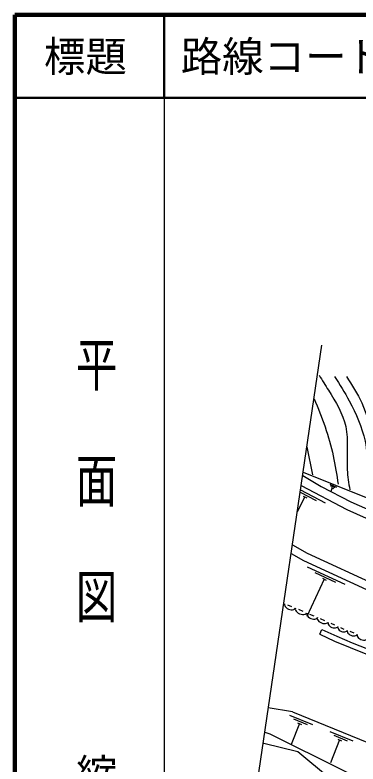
# Model space of a CAD drawing. Units: millimetres, scale not verified. Extents: x 40000 to 680000, y 20000 to 380000.
# Drawn here: x 40000 to 81388, y 289699 to 380000 of the extents above; entities that cross this region are included whole.
import ezdxf
from ezdxf.enums import TextEntityAlignment as Align

# ---------------------------------------------------------------- set-up
doc = ezdxf.new("R2010")
doc.units = ezdxf.units.MM
doc.header["$LTSCALE"] = 1000
for name, color, linetype, lineweight in [('M-BGD', 7, 'Continuous', 25), ('M-BMK-SRVR', 3, 'Continuous', 25), ('M-TTL', 2, 'Continuous', 140), ('M-TTL-BAND', 7, 'Continuous', 25), ('M-TTL-LINE', 7, 'Continuous', 50)]:
    doc.layers.add(name, color=color, linetype=linetype, lineweight=lineweight)
doc.layers.add('M-TTL-TXT', color=7, linetype='Continuous')
doc.styles.add('@ＭＳ ゴシック', font='')
doc.styles.add('ＭＳ ゴシック', font='')
doc.styles.get('@ＭＳ ゴシック').set_extended_font_data('@MS Gothic')
doc.styles.get('ＭＳ ゴシック').set_extended_font_data('MS Gothic')

msp = doc.modelspace()

# ---------------------------------------------------------------- linework, layer by layer
at = {"layer": 'M-BGD'}
for p, q in [((75218, 327925), (75884, 324552)), ((77972, 323423), (78808, 323088)), ((74410, 322472), (76321, 321476)), ((74448, 322734), (77434, 321178)), ((78620, 323008), (78052, 323236)), ((78283, 322988), (78109, 322554)), ((78132, 323048), (78433, 322928)), ((74986, 321890), (74060, 320114)), ((74764, 322005), (75207, 321774)), ((75252, 313485), (79791, 311388)), ((76168, 312786), (78665, 311633)), ((77312, 311983), (75228, 307471)), ((77085, 312088), (77539, 311878)), ((73416, 308644), (72913, 308856)), ((74782, 308100), (74243, 308328)), ((76089, 307518), (75586, 307730)), ((77379, 306974), (76876, 307186)), ((78607, 306429), (78139, 306624)), ((76762, 305355), (77025, 305928)), ((79731, 305929), (79299, 306109)), ((80914, 305467), (80446, 305662)), ((73472, 295998), (70559, 296487)), ((73134, 295596), (75913, 294465)), ((74335, 294567), (73314, 292059)), ((73619, 295129), (75240, 294469)), ((74103, 294662), (74566, 294473)), ((77973, 293626), (80751, 292495)), ((79173, 292597), (78053, 289846)), ((78457, 293159), (80078, 292499)), ((78942, 292692), (79405, 292503))]:
    msp.add_line(p, q, dxfattribs=at)
for points in [[(74710, 324500), (76940, 323154), (80507, 321304), (87487, 318254), (91520, 316988)], [(74764, 324867), (86456, 320190), (91520, 316988)], [(74526, 323257), (80050, 320378), (86684, 317428), (89301, 316721), (93152, 312313), (99420, 309944), (103414, 308782), (109562, 310244), (121955, 307719), (134502, 302536), (144222, 301207)], [(73469, 316125), (75252, 315137), (83835, 311173), (94038, 307424), (105170, 304066), (111494, 302077), (115968, 300851), (120739, 299996), (124290, 299185)], [(73313, 315068), (74800, 314244), (83452, 310248), (93721, 306475), (104881, 303109)], [(76762, 305355), (78569, 304524), (80440, 303737), (82313, 303002), (84192, 302245), (86100, 301602), (89907, 300355), (91797, 299737)], [(77025, 305928), (78823, 305101), (80671, 304323), (82548, 303586), (84410, 302837), (86296, 302201), (90103, 300953), (91951, 300213)], [(73472, 295998), (86573, 290664), (88423, 288701), (94884, 285548), (97045, 283586), (106731, 288333), (109775, 289800), (112611, 290429)], [(70125, 293559), (70766, 293323), (79558, 288973), (85164, 286093)], [(84381, 284981), (81345, 285794), (77934, 287977), (74145, 291184), (70032, 292192), (69930, 292238)]]:
    msp.add_lwpolyline(points, dxfattribs=at)
for centre, major_axis in [((73165, 308750), (-629, 265)), ((74512, 308214), (-674, 284)), ((75837, 307624), (-629, 265)), ((77127, 307080), (-629, 265)), ((78373, 306527), (-585, 244)), ((79515, 306019), (-540, 225)), ((80680, 305565), (-585, 244)), ((81880, 305065), (-585, 244))]:
    msp.add_ellipse(centre, major_axis=major_axis, ratio=0.6, start_param=0, end_param=3.141593, dxfattribs=at)
for points, knots in [([(76683, 336576), (77064, 335974), (77445, 335368), (77827, 334757), (78700, 333359), (79573, 331935), (79903, 330392), (80259, 328729), (79984, 326926), (80084, 325184), (80132, 324366), (80262, 323561), (80392, 322757)], [0, 0, 0, 0, 1, 1, 1, 2, 2, 2, 3, 3, 3, 4, 4, 4, 4]), ([(78556, 336412), (79171, 335456), (79772, 334489), (80322, 333483), (81165, 331940), (81885, 330308), (82236, 328615), (82673, 326508), (82539, 324308), (82405, 322108)], [0, 0, 0, 0, 1, 1, 1, 2, 2, 2, 3, 3, 3, 3]), ([(79982, 336423), (80655, 335381), (81331, 334342), (81842, 333229), (82460, 331882), (82836, 330424), (83133, 328946), (83452, 327460), (83712, 325981), (84233, 324532), (84677, 323288), (85332, 322099), (86261, 321144), (87544, 319824), (89359, 318994), (91212, 318737), (92759, 318503), (94329, 318619), (95735, 319182), (96956, 319645), (98008, 320366), (99293, 320877), (99995, 321166), (100763, 321389), (101399, 321246), (102454, 321027), (103163, 319804), (103933, 318763), (104930, 317438), (106010, 316478), (107321, 315685), (108926, 314620), (110904, 314019), (112868, 314133), (114294, 314212), (115714, 314670), (116829, 315485), (118230, 316485), (119183, 317962), (120029, 319518), (120651, 320662), (121215, 321850), (121880, 322928)], [0, 0, 0, 0, 1, 1, 1, 2, 2, 2, 3, 3, 3, 4, 4, 4, 5, 5, 5, 6, 6, 6, 7, 7, 7, 8, 8, 8, 9, 9, 9, 10, 10, 10, 11, 11, 11, 12, 12, 12, 13, 13, 13, 14, 14, 14, 14]), ([(76079, 333736), (77060, 331513), (77885, 329209), (78395, 326840), (78639, 325711), (78811, 324567), (78983, 323424)], [0, 0, 0, 0, 1, 1, 1, 2, 2, 2, 2])]:
    msp.add_open_spline(points, degree=3, knots=knots, dxfattribs=at)
at = {"layer": 'M-BMK-SRVR'}
msp.add_line((68116, 279818), (77034, 340187), dxfattribs=at)
at = {"layer": 'M-TTL'}
for p, q in [((40000, 380000), (40000, 20000)), ((680000, 380000), (40000, 380000))]:
    msp.add_line(p, q, dxfattribs=at)
at = {"layer": 'M-TTL-BAND'}
msp.add_line((58000, 370000), (58000, 20000), dxfattribs=at)
at = {"layer": 'M-TTL-LINE'}
for p, q in [((58000, 380000), (58000, 370000)), ((40000, 370000), (680000, 370000))]:
    msp.add_line(p, q, dxfattribs=at)

# ---------------------------------------------------------------- texts
at = {"layer": 'M-TTL-BAND', "style": '@ＭＳ ゴシック', "width": 1.4}
msp.add_text('平  面  図', height=3666, rotation=270, dxfattribs=at).set_placement((49777, 306475), align=Align.MIDDLE_RIGHT)
at = {"layer": 'M-TTL-BAND', "style": '@ＭＳ ゴシック'}
msp.add_text('縮尺千分の一', height=3666, rotation=270, dxfattribs=at).set_placement((49777, 261030), align=Align.MIDDLE_RIGHT)
at = {"layer": 'M-TTL-TXT', "style": 'ＭＳ ゴシック'}
msp.add_text('標題', height=3666, dxfattribs=at).set_placement((48500, 375000), align=Align.MIDDLE_CENTER)
msp.add_text('路線コード', height=3666, dxfattribs=at).set_placement((60000, 375000), align=Align.MIDDLE_LEFT)

doc.saveas('drawing.dxf')
